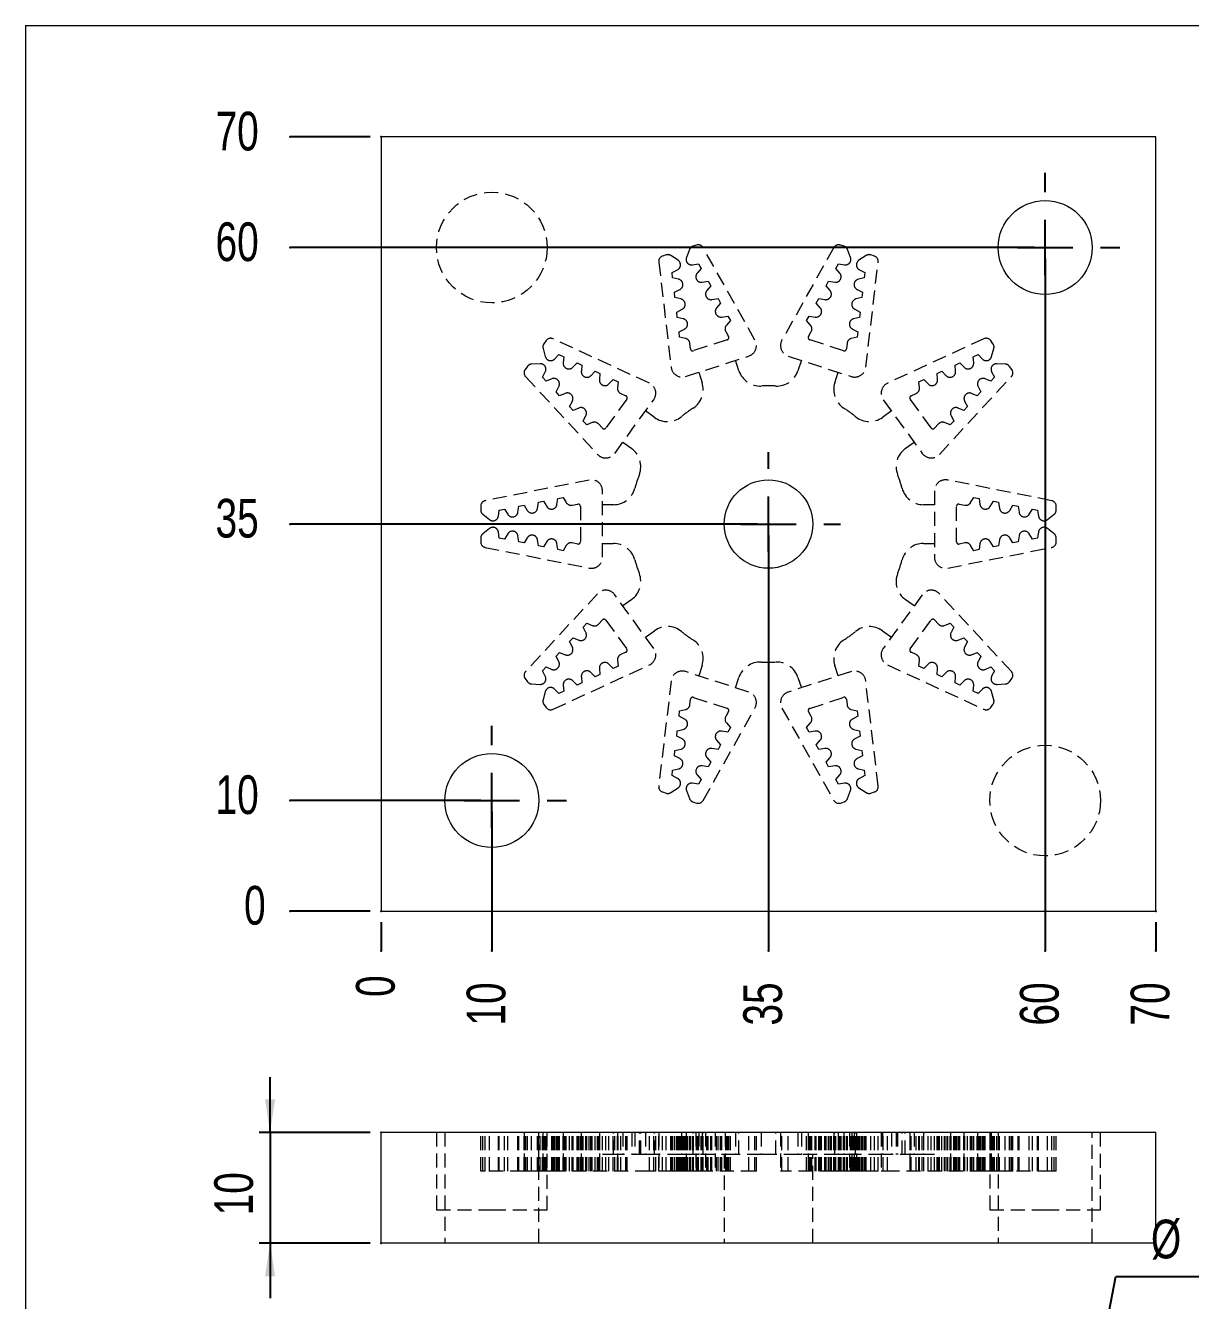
# Model space of a CAD drawing. Extents: x 12 to 198, y 12 to 285.
# Drawn here: x 12 to 117.3, y 169.7 to 285 of the extents above; entities that cross this region are included whole.
import ezdxf

# ---------------------------------------------------------------- set-up
doc = ezdxf.new("R2010")
doc.units = 0
doc.header["$MEASUREMENT"] = 0
doc.header["$PDSIZE"] = -1
doc.linetypes.add('HIDDEN', pattern=[1.905, 1.27, -0.635])
doc.styles.add('SLDTEXTSTYLE0', font='txt', dxfattribs={"width": 0.75})
doc.dimstyles.new('SLDDIMSTYLE0', dxfattribs={"dimtxt": 3.5, "dimasz": 3, "dimexe": 1, "dimexo": 0.0625, "dimgap": 0.875, "dimtad": 0, "dimtih": 1, "dimtoh": 1, "dimdec": 0, "dimdsep": 46, "dimtxsty": 'Standard', "dimblk1": 'NONE', "dimblk2": 'NONE', "dimsah": 1, "dimcen": 0.09, "dimclrd": 255, "dimclre": 255, "dimclrt": 255, "dimadec": 0, "dimazin": 0, "dimtfac": 1, "dimtdec": 4, "dimtofl": 0, "dimtmove": 0, "dimatfit": 3, "dimfxl": 1, "dimtolj": 1, "dimtzin": 12, "dimarcsym": 0})
doc.dimstyles.new('SLDDIMSTYLE1', dxfattribs={"dimtxt": 3.5, "dimasz": 3, "dimexe": 1, "dimexo": 0.0625, "dimgap": 0.875, "dimtad": 0, "dimtih": 1, "dimtoh": 1, "dimzin": 12, "dimdsep": 46, "dimtxsty": 'Standard', "dimblk1": 'NONE', "dimblk2": 'NONE', "dimsah": 1, "dimcen": 0.09, "dimclrd": 255, "dimclre": 255, "dimclrt": 255, "dimadec": 0, "dimazin": 0, "dimtfac": 1, "dimtdec": 4, "dimtofl": 0, "dimtmove": 0, "dimatfit": 3, "dimfxl": 1, "dimtolj": 1, "dimtzin": 12, "dimarcsym": 0})
doc.dimstyles.new('SLDDIMSTYLE2', dxfattribs={"dimtxt": 3.5, "dimasz": 3, "dimexe": 1, "dimexo": 0.0625, "dimgap": 0.875, "dimtad": 0, "dimtih": 1, "dimtoh": 1, "dimzin": 12, "dimdsep": 46, "dimtxsty": 'Standard', "dimsah": 1, "dimcen": 0.09, "dimclrd": 255, "dimclre": 255, "dimclrt": 255, "dimadec": 0, "dimazin": 0, "dimtfac": 1, "dimtdec": 4, "dimtofl": 0, "dimtmove": 0, "dimatfit": 3, "dimfxl": 1, "dimtolj": 1, "dimtzin": 12, "dimarcsym": 0})
doc.dimstyles.new('SLDDIMSTYLE5', dxfattribs={"dimtxt": 3.5, "dimasz": 3, "dimexe": 1, "dimexo": 0.0625, "dimgap": 0.875, "dimtad": 0, "dimtih": 1, "dimtoh": 1, "dimzin": 12, "dimdsep": 46, "dimtxsty": 'Standard', "dimsah": 1, "dimcen": 0.09, "dimclrd": 255, "dimclre": 255, "dimclrt": 255, "dimadec": 0, "dimazin": 0, "dimtfac": 1, "dimtdec": 4, "dimtmove": 0, "dimatfit": 3, "dimfxl": 1, "dimtolj": 1, "dimtzin": 12, "dimarcsym": 0})

# ---------------------------------------------------------------- blocks, each defined once
blk = doc.blocks.new('*D0')
blk.add_line((44.14, 203.92), (44.14, 201.33))
at = {"color": 7}
for p in [(44.14, 204.92), (44.14, 201.33)]:
    blk.add_point(p, dxfattribs=at)
at = {"color": 7, "insert": (45.41, 197.16), "char_height": 3.5, "attachment_point": 7, "rotation": 90, "style": 'SLDTEXTSTYLE0'}
blk.add_mtext('0', dxfattribs=at)
blk = doc.blocks.new('_NONE')
blk = doc.blocks.new('*D2')
blk.add_line((54.14, 213.92), (54.14, 201.33))
at = {"color": 7}
for p in [(54.14, 214.92), (54.14, 201.33)]:
    blk.add_point(p, dxfattribs=at)
at = {"color": 7, "insert": (55.41, 194.57), "char_height": 3.5, "attachment_point": 7, "rotation": 90, "style": 'SLDTEXTSTYLE0'}
blk.add_mtext('10', dxfattribs=at)
blk = doc.blocks.new('*D3')
blk.add_line((79.14, 238.92), (79.14, 201.33))
at = {"color": 7}
for p in [(79.14, 239.92), (79.14, 201.33)]:
    blk.add_point(p, dxfattribs=at)
at = {"color": 7, "insert": (80.41, 194.57), "char_height": 3.5, "attachment_point": 7, "rotation": 90, "style": 'SLDTEXTSTYLE0'}
blk.add_mtext('35', dxfattribs=at)
blk = doc.blocks.new('*D4')
blk.add_line((104.14, 263.92), (104.14, 201.33))
at = {"color": 7}
for p in [(104.14, 264.92), (104.14, 201.33)]:
    blk.add_point(p, dxfattribs=at)
at = {"color": 7, "insert": (105.41, 194.57), "char_height": 3.5, "attachment_point": 7, "rotation": 90, "style": 'SLDTEXTSTYLE0'}
blk.add_mtext('60', dxfattribs=at)
blk = doc.blocks.new('*D5')
blk.add_line((114.14, 203.92), (114.14, 201.33))
at = {"color": 7}
for p in [(114.14, 204.92), (114.14, 201.33)]:
    blk.add_point(p, dxfattribs=at)
at = {"color": 7, "insert": (115.41, 194.57), "char_height": 3.5, "attachment_point": 7, "rotation": 90, "style": 'SLDTEXTSTYLE0'}
blk.add_mtext('70', dxfattribs=at)
blk = doc.blocks.new('*D6')
blk.add_line((43.14, 204.92), (35.92, 204.92))
at = {"color": 7}
for p in [(35.92, 204.92), (44.14, 204.92)]:
    blk.add_point(p, dxfattribs=at)
at = {"color": 7, "insert": (31.75, 203.65), "char_height": 3.5, "attachment_point": 7, "style": 'SLDTEXTSTYLE0'}
blk.add_mtext('0', dxfattribs=at)
blk = doc.blocks.new('*D7')
blk.add_line((53.14, 214.92), (35.92, 214.92))
at = {"color": 7}
for p in [(35.92, 214.92), (54.14, 214.92)]:
    blk.add_point(p, dxfattribs=at)
at = {"color": 7, "insert": (29.17, 213.65), "char_height": 3.5, "attachment_point": 7, "style": 'SLDTEXTSTYLE0'}
blk.add_mtext('10', dxfattribs=at)
blk = doc.blocks.new('*D8')
blk.add_line((78.14, 239.92), (35.92, 239.92))
at = {"color": 7}
for p in [(35.92, 239.92), (79.14, 239.92)]:
    blk.add_point(p, dxfattribs=at)
at = {"color": 7, "insert": (29.17, 238.65), "char_height": 3.5, "attachment_point": 7, "style": 'SLDTEXTSTYLE0'}
blk.add_mtext('35', dxfattribs=at)
blk = doc.blocks.new('*D9')
blk.add_line((103.14, 264.92), (35.92, 264.92))
at = {"color": 7}
for p in [(35.92, 264.92), (104.14, 264.92)]:
    blk.add_point(p, dxfattribs=at)
at = {"color": 7, "insert": (29.17, 263.65), "char_height": 3.5, "attachment_point": 7, "style": 'SLDTEXTSTYLE0'}
blk.add_mtext('60', dxfattribs=at)
blk = doc.blocks.new('*D10')
blk.add_line((43.14, 274.92), (35.92, 274.92))
at = {"color": 7}
for p in [(35.92, 274.92), (44.14, 274.92)]:
    blk.add_point(p, dxfattribs=at)
at = {"color": 7, "insert": (29.17, 273.65), "char_height": 3.5, "attachment_point": 7, "style": 'SLDTEXTSTYLE0'}
blk.add_mtext('70', dxfattribs=at)
blk = doc.blocks.new('*D11')
for p, q in [((34.1, 184.91), (34.1, 189.91)), ((43.14, 184.91), (33.1, 184.91)), ((34.1, 184.91), (34.1, 174.91)), ((43.14, 174.91), (33.1, 174.91)), ((34.1, 174.91), (34.1, 169.91))]:
    blk.add_line(p, q)
at = {"color": 7}
for p in [(44.14, 184.91), (44.14, 174.91)]:
    blk.add_point(p, dxfattribs=at)
at = {"color": 255}
for points in [[(34.1, 184.91), (34.55, 187.91), (33.65, 187.91)], [(34.1, 174.91), (33.65, 171.91), (34.55, 171.91)]]:
    blk.add_solid(points, dxfattribs=at)
at = {"color": 7, "insert": (32.6, 177.41), "char_height": 3.5, "attachment_point": 7, "rotation": 90, "style": 'SLDTEXTSTYLE0'}
blk.add_mtext('10', dxfattribs=at)
blk = doc.blocks.new('*D22')
for p, q in [((105.09, 143.98), (110.53, 171.89)), ((110.53, 171.89), (167.06, 171.89)), ((103.18, 134.17), (105.09, 143.98))]:
    blk.add_line(p, q)
at = {"color": 7}
for p in [(105.09, 143.98), (103.18, 134.17)]:
    blk.add_point(p, dxfattribs=at)
at = {"color": 255}
blk.add_solid([(105.09, 143.98), (106.11, 146.84), (105.22, 147.01)], dxfattribs=at)
at = {"color": 7, "char_height": 3.5, "attachment_point": 7, "style": 'SLDTEXTSTYLE0'}
for s, insert in [('%%c', (113.7, 173.39)), ('10', (118.69, 173.39)), (' non débouchant', (123.85, 173.39))]:
    blk.add_mtext(s, dxfattribs=dict(at, insert=insert))

msp = doc.modelspace()

# ---------------------------------------------------------------- linework, layer by layer
at = {"color": 7, "linetype": 'Continuous', "lineweight": 0}
for q in [(198, 285), (12, 12)]:
    msp.add_line((12, 285), q, dxfattribs=at)
at = {"color": 7, "linetype": 'Continuous', "lineweight": 15}
for p, q in [((44.136, 274.92), (44.136, 204.92)), ((114.136, 274.92), (44.136, 274.92)), ((114.136, 204.92), (114.136, 274.92)), ((44.136, 204.92), (114.136, 204.92)), ((44.136, 174.908), (44.136, 184.908)), ((114.136, 184.908), (44.136, 184.908)), ((114.136, 174.908), (114.136, 184.908)), ((114.136, 174.908), (44.136, 174.908))]:
    msp.add_line(p, q, dxfattribs=at)
at = {"color": 7, "linetype": 'Continuous'}
for p, q in [((104.136, 269.92), (104.136, 271.67)), ((104.136, 262.42), (104.136, 267.42)), ((99.136, 264.92), (97.386, 264.92)), ((101.636, 264.92), (106.636, 264.92)), ((109.136, 264.92), (110.886, 264.92)), ((104.136, 259.92), (104.136, 258.17)), ((79.136, 244.92), (79.136, 246.42)), ((79.136, 237.42), (79.136, 242.42)), ((74.136, 239.92), (72.636, 239.92)), ((76.636, 239.92), (81.636, 239.92)), ((84.136, 239.92), (85.636, 239.92)), ((79.136, 234.92), (79.136, 233.42)), ((54.136, 219.92), (54.136, 221.67)), ((54.136, 212.42), (54.136, 217.42)), ((49.136, 214.92), (47.386, 214.92)), ((51.636, 214.92), (56.636, 214.92)), ((59.136, 214.92), (60.886, 214.92)), ((54.136, 209.92), (54.136, 208.17))]:
    msp.add_line(p, q, dxfattribs=at)
at = {"color": 9, "linetype": 'HIDDEN', "lineweight": 0}
for p, q in [((69.894, 264.255), (69.561, 264.147)), ((70.963, 263.777), (70.322, 264.197)), ((71.997, 264.742), (71.725, 264.025)), ((72.643, 265.148), (72.31, 265.04)), ((77.918, 256.552), (73.233, 264.917)), ((85.039, 264.917), (80.355, 256.552)), ((85.962, 265.04), (85.63, 265.148)), ((86.547, 264.025), (86.276, 264.742)), ((87.95, 264.197), (87.309, 263.777)), ((88.711, 264.147), (88.379, 264.255)), ((69.219, 263.612), (70.346, 254.092)), ((70.419, 262.663), (70.914, 262.912)), ((72.273, 263.354), (72.82, 263.443)), ((73.055, 263.023), (72.693, 262.603)), ((72.82, 263.443), (73.055, 263.023)), ((85.217, 263.023), (85.452, 263.443)), ((85.579, 262.603), (85.217, 263.023)), ((85.452, 263.443), (85.999, 263.354)), ((87.358, 262.912), (87.853, 262.663)), ((87.927, 254.092), (89.053, 263.612)), ((70.476, 262.185), (70.419, 262.663)), ((71.015, 262.058), (70.476, 262.185)), ((73.153, 261.783), (73.7, 261.873)), ((73.7, 261.873), (73.935, 261.453)), ((84.337, 261.453), (84.572, 261.873)), ((84.572, 261.873), (85.12, 261.783)), ((87.797, 262.185), (87.257, 262.058)), ((87.853, 262.663), (87.797, 262.185)), ((70.631, 260.875), (71.126, 261.125)), ((70.687, 260.398), (70.631, 260.875)), ((73.935, 261.453), (73.573, 261.033)), ((84.699, 261.033), (84.337, 261.453)), ((87.146, 261.125), (87.642, 260.875)), ((87.642, 260.875), (87.585, 260.398)), ((71.227, 260.271), (70.687, 260.398)), ((74.032, 260.213), (74.579, 260.302)), ((74.814, 259.882), (74.452, 259.462)), ((74.579, 260.302), (74.814, 259.882)), ((83.458, 259.882), (83.693, 260.302)), ((83.82, 259.462), (83.458, 259.882)), ((83.693, 260.302), (84.24, 260.213)), ((87.585, 260.398), (87.045, 260.271)), ((70.842, 259.088), (71.337, 259.337)), ((70.899, 258.61), (70.842, 259.088)), ((71.439, 258.483), (70.899, 258.61)), ((74.912, 258.642), (75.459, 258.732)), ((75.694, 258.312), (75.332, 257.892)), ((75.459, 258.732), (75.694, 258.312)), ((82.578, 258.312), (82.813, 258.732)), ((82.94, 257.892), (82.578, 258.312)), ((82.813, 258.732), (83.361, 258.642)), ((87.373, 258.61), (86.834, 258.483)), ((86.935, 259.337), (87.43, 259.088)), ((87.43, 259.088), (87.373, 258.61)), ((71.054, 257.3), (71.549, 257.55)), ((71.11, 256.823), (71.054, 257.3)), ((75.275, 257.321), (75.526, 256.873)), ((82.747, 256.873), (82.998, 257.321)), ((86.723, 257.55), (87.218, 257.3)), ((87.218, 257.3), (87.162, 256.823)), ((59.054, 256.513), (58.848, 256.23)), ((68.374, 252.66), (59.668, 256.673)), ((71.65, 256.696), (71.11, 256.823)), ((72.092, 255.757), (72.032, 256.268)), ((75.413, 256.585), (72.353, 255.591)), ((85.919, 255.591), (82.859, 256.585)), ((86.24, 256.268), (86.18, 255.757)), ((87.162, 256.823), (86.622, 256.696)), ((98.604, 256.673), (89.898, 252.66)), ((99.424, 256.23), (99.218, 256.513)), ((58.77, 255.805), (58.972, 255.065)), ((59.81, 254.844), (60.2, 255.238)), ((60.2, 255.238), (60.637, 255.037)), ((60.637, 255.037), (60.591, 254.484)), ((71.648, 253.259), (77.354, 255.113)), ((80.918, 255.113), (86.625, 253.259)), ((97.635, 255.037), (98.072, 255.238)), ((97.681, 254.484), (97.635, 255.037)), ((98.072, 255.238), (98.463, 254.844)), ((99.3, 255.065), (99.502, 255.805)), ((57.355, 254.175), (57.149, 253.892)), ((58.501, 254.417), (57.736, 254.38)), ((58.716, 253.196), (58.97, 253.689)), ((61.444, 254.091), (61.835, 254.485)), ((61.835, 254.485), (62.271, 254.283)), ((62.271, 254.283), (62.226, 253.731)), ((63.079, 253.337), (63.469, 253.731)), ((63.469, 253.731), (63.906, 253.53)), ((72.837, 253.645), (73.143, 252.7)), ((76.472, 253.782), (76.165, 254.727)), ((82.107, 254.727), (81.8, 253.782)), ((85.129, 252.7), (85.436, 253.645)), ((94.366, 253.53), (94.803, 253.731)), ((94.803, 253.731), (95.193, 253.337)), ((96.001, 254.283), (96.438, 254.485)), ((96.047, 253.731), (96.001, 254.283)), ((96.438, 254.485), (96.828, 254.091)), ((99.302, 253.689), (99.556, 253.196)), ((100.537, 254.38), (99.771, 254.417)), ((101.123, 253.892), (100.917, 254.175)), ((57.187, 253.258), (63.694, 246.219)), ((59.043, 252.842), (58.716, 253.196)), ((59.554, 253.057), (59.043, 252.842)), ((63.906, 253.53), (63.86, 252.977)), ((64.714, 252.584), (65.104, 252.977)), ((65.104, 252.977), (65.541, 252.776)), ((65.541, 252.776), (65.495, 252.223)), ((92.731, 252.776), (93.168, 252.977)), ((92.777, 252.223), (92.731, 252.776)), ((93.168, 252.977), (93.559, 252.584)), ((94.412, 252.977), (94.366, 253.53)), ((94.578, 246.219), (101.086, 253.258)), ((99.23, 252.842), (98.718, 253.057)), ((99.556, 253.196), (99.23, 252.842)), ((59.938, 251.874), (60.192, 252.367)), ((60.264, 251.521), (59.938, 251.874)), ((60.776, 251.735), (60.264, 251.521)), ((65.784, 251.728), (66.25, 251.513)), ((92.022, 251.513), (92.488, 251.728)), ((98.008, 251.521), (97.497, 251.735)), ((98.334, 251.874), (98.008, 251.521)), ((98.081, 252.367), (98.334, 251.874)), ((61.16, 250.552), (61.414, 251.045)), ((61.486, 250.199), (61.16, 250.552)), ((61.998, 250.413), (61.486, 250.199)), ((66.328, 251.214), (64.437, 248.611)), ((65.238, 246.31), (68.764, 251.164)), ((89.508, 251.164), (93.035, 246.31)), ((93.835, 248.611), (91.944, 251.214)), ((96.786, 250.199), (96.275, 250.413)), ((97.113, 250.552), (96.786, 250.199)), ((96.859, 251.045), (97.113, 250.552)), ((62.382, 249.23), (62.635, 249.723)), ((62.708, 248.877), (62.382, 249.23)), ((63.219, 249.091), (62.708, 248.877)), ((68.833, 249.569), (68.03, 250.152)), ((90.243, 250.152), (89.439, 249.569)), ((95.564, 248.877), (95.053, 249.091)), ((95.891, 249.23), (95.564, 248.877)), ((95.637, 249.723), (95.891, 249.23)), ((64.129, 248.593), (63.78, 248.97)), ((94.492, 248.97), (94.144, 248.593)), ((65.972, 247.321), (66.776, 246.737)), ((91.496, 246.737), (92.3, 247.321)), ((62.941, 243.901), (53.539, 242.03)), ((104.734, 242.03), (95.331, 243.901)), ((60.025, 241.688), (60.109, 242.236)), ((60.109, 242.236), (60.581, 242.33)), ((60.581, 242.33), (60.868, 241.856)), ((64.136, 236.92), (64.136, 242.92)), ((94.136, 242.92), (94.136, 236.92)), ((97.404, 241.856), (97.692, 242.33)), ((97.692, 242.33), (98.163, 242.236)), ((98.163, 242.236), (98.248, 241.688)), ((53.136, 241.54), (53.136, 241.19)), ((54.728, 240.634), (54.813, 241.182)), ((54.813, 241.182), (55.284, 241.276)), ((55.284, 241.276), (55.572, 240.802)), ((56.494, 240.985), (56.578, 241.533)), ((56.578, 241.533), (57.05, 241.627)), ((57.05, 241.627), (57.337, 241.153)), ((58.259, 241.337), (58.343, 241.885)), ((58.343, 241.885), (58.815, 241.978)), ((58.815, 241.978), (59.103, 241.504)), ((61.393, 241.625), (61.897, 241.725)), ((62.136, 241.529), (62.136, 238.311)), ((65.129, 241.67), (64.136, 241.67)), ((94.136, 241.67), (93.143, 241.67)), ((96.136, 238.311), (96.136, 241.529)), ((96.375, 241.725), (96.879, 241.625)), ((99.169, 241.504), (99.457, 241.978)), ((99.457, 241.978), (99.929, 241.885)), ((99.929, 241.885), (100.013, 241.337)), ((100.935, 241.153), (101.222, 241.627)), ((101.222, 241.627), (101.694, 241.533)), ((101.694, 241.533), (101.779, 240.985)), ((102.7, 240.802), (102.988, 241.276)), ((102.988, 241.276), (103.46, 241.182)), ((103.46, 241.182), (103.544, 240.634)), ((105.136, 241.19), (105.136, 241.54)), ((53.323, 240.8), (53.921, 240.32)), ((104.351, 240.32), (104.949, 240.8)), ((53.136, 238.65), (53.136, 238.3)), ((53.921, 239.519), (53.323, 239.04)), ((54.813, 238.658), (54.728, 239.206)), ((55.284, 238.564), (54.813, 238.658)), ((55.572, 239.038), (55.284, 238.564)), ((56.578, 238.306), (56.494, 238.854)), ((57.337, 238.687), (57.05, 238.213)), ((101.222, 238.213), (100.935, 238.687)), ((101.779, 238.854), (101.694, 238.306)), ((102.988, 238.564), (102.7, 239.038)), ((103.46, 238.658), (102.988, 238.564)), ((103.544, 239.206), (103.46, 238.658)), ((104.949, 239.04), (104.351, 239.519)), ((105.136, 238.3), (105.136, 238.65)), ((53.539, 237.809), (62.941, 235.939)), ((57.05, 238.213), (56.578, 238.306)), ((58.343, 237.955), (58.259, 238.503)), ((58.815, 237.861), (58.343, 237.955)), ((59.103, 238.335), (58.815, 237.861)), ((60.109, 237.604), (60.025, 238.152)), ((60.581, 237.51), (60.109, 237.604)), ((60.868, 237.984), (60.581, 237.51)), ((61.897, 238.115), (61.393, 238.215)), ((64.136, 238.17), (65.129, 238.17)), ((93.143, 238.17), (94.136, 238.17)), ((95.331, 235.939), (104.734, 237.809)), ((96.879, 238.215), (96.375, 238.115)), ((97.692, 237.51), (97.404, 237.984)), ((98.163, 237.604), (97.692, 237.51)), ((98.248, 238.152), (98.163, 237.604)), ((99.457, 237.861), (99.169, 238.335)), ((99.929, 237.955), (99.457, 237.861)), ((100.013, 238.503), (99.929, 237.955)), ((101.694, 238.306), (101.222, 238.213)), ((63.694, 233.621), (57.187, 226.581)), ((68.764, 228.676), (65.238, 233.53)), ((66.776, 233.103), (65.972, 232.519)), ((93.035, 233.53), (89.508, 228.676)), ((92.3, 232.519), (91.496, 233.103)), ((101.086, 226.581), (94.578, 233.621)), ((62.382, 230.609), (62.708, 230.963)), ((62.635, 230.117), (62.382, 230.609)), ((62.708, 230.963), (63.219, 230.748)), ((63.78, 230.87), (64.129, 231.247)), ((64.437, 231.229), (66.328, 228.626)), ((91.944, 228.626), (93.835, 231.229)), ((94.144, 231.247), (94.492, 230.87)), ((95.053, 230.748), (95.564, 230.963)), ((95.564, 230.963), (95.891, 230.609)), ((95.891, 230.609), (95.637, 230.117)), ((61.16, 229.288), (61.486, 229.641)), ((61.486, 229.641), (61.998, 229.427)), ((68.03, 229.687), (68.833, 230.271)), ((89.439, 230.271), (90.243, 229.687)), ((96.275, 229.427), (96.786, 229.641)), ((96.786, 229.641), (97.113, 229.288)), ((59.938, 227.966), (60.264, 228.319)), ((60.264, 228.319), (60.776, 228.105)), ((61.414, 228.795), (61.16, 229.288)), ((66.25, 228.327), (65.784, 228.112)), ((92.488, 228.112), (92.022, 228.327)), ((97.113, 229.288), (96.859, 228.795)), ((97.497, 228.105), (98.008, 228.319)), ((98.008, 228.319), (98.334, 227.966)), ((59.668, 223.167), (68.374, 227.18)), ((60.192, 227.473), (59.938, 227.966)), ((65.104, 226.862), (64.714, 227.256)), ((65.495, 227.616), (65.541, 227.064)), ((73.143, 227.14), (72.837, 226.195)), ((85.436, 226.195), (85.129, 227.14)), ((89.898, 227.18), (98.604, 223.167)), ((92.731, 227.064), (92.777, 227.616)), ((93.559, 227.256), (93.168, 226.862)), ((98.334, 227.966), (98.081, 227.473)), ((58.716, 226.644), (59.043, 226.997)), ((58.97, 226.151), (58.716, 226.644)), ((59.043, 226.997), (59.554, 226.783)), ((62.226, 226.109), (62.271, 225.557)), ((63.469, 226.109), (63.079, 226.503)), ((63.906, 226.31), (63.469, 226.109)), ((63.86, 226.863), (63.906, 226.31)), ((65.541, 227.064), (65.104, 226.862)), ((77.354, 224.727), (71.648, 226.581)), ((76.165, 225.113), (76.472, 226.058)), ((86.625, 226.581), (80.918, 224.727)), ((81.8, 226.058), (82.107, 225.113)), ((93.168, 226.862), (92.731, 227.064)), ((94.366, 226.31), (94.412, 226.863)), ((94.803, 226.109), (94.366, 226.31)), ((95.193, 226.503), (94.803, 226.109)), ((96.001, 225.557), (96.047, 226.109)), ((98.718, 226.783), (99.23, 226.997)), ((99.23, 226.997), (99.556, 226.644)), ((99.556, 226.644), (99.302, 226.151)), ((57.149, 225.948), (57.355, 225.665)), ((57.736, 225.46), (58.501, 225.423)), ((60.2, 224.602), (59.81, 224.995)), ((60.591, 225.356), (60.637, 224.803)), ((61.835, 225.355), (61.444, 225.749)), ((62.271, 225.557), (61.835, 225.355)), ((70.346, 225.748), (69.219, 216.227)), ((89.053, 216.227), (87.927, 225.748)), ((96.438, 225.355), (96.001, 225.557)), ((96.828, 225.749), (96.438, 225.355)), ((97.635, 224.803), (97.681, 225.356)), ((98.463, 224.995), (98.072, 224.602)), ((99.771, 225.423), (100.537, 225.46)), ((100.917, 225.665), (101.123, 225.948)), ((58.972, 224.775), (58.77, 224.035)), ((60.637, 224.803), (60.2, 224.602)), ((72.032, 223.572), (72.092, 224.082)), ((72.353, 224.249), (75.413, 223.255)), ((82.859, 223.255), (85.919, 224.249)), ((86.18, 224.082), (86.24, 223.572)), ((98.072, 224.602), (97.635, 224.803)), ((99.502, 224.035), (99.3, 224.775)), ((58.848, 223.61), (59.054, 223.327)), ((71.054, 222.539), (71.11, 223.017)), ((71.549, 222.29), (71.054, 222.539)), ((71.11, 223.017), (71.65, 223.144)), ((73.233, 214.923), (77.918, 223.287)), ((75.526, 222.967), (75.275, 222.519)), ((80.355, 223.287), (85.039, 214.923)), ((82.998, 222.519), (82.747, 222.967)), ((86.622, 223.144), (87.162, 223.017)), ((87.218, 222.539), (86.723, 222.29)), ((87.162, 223.017), (87.218, 222.539)), ((99.218, 223.327), (99.424, 223.61)), ((70.899, 221.23), (71.439, 221.357)), ((75.332, 221.948), (75.694, 221.528)), ((75.694, 221.528), (75.459, 221.108)), ((82.578, 221.528), (82.94, 221.948)), ((82.813, 221.108), (82.578, 221.528)), ((86.834, 221.357), (87.373, 221.23)), ((70.842, 220.752), (70.899, 221.23)), ((71.337, 220.502), (70.842, 220.752)), ((74.452, 220.377), (74.814, 219.957)), ((75.459, 221.108), (74.912, 221.197)), ((83.361, 221.197), (82.813, 221.108)), ((83.458, 219.957), (83.82, 220.377)), ((87.43, 220.752), (86.935, 220.502)), ((87.373, 221.23), (87.43, 220.752)), ((70.631, 218.964), (70.687, 219.442)), ((70.687, 219.442), (71.227, 219.569)), ((74.579, 219.538), (74.032, 219.627)), ((74.814, 219.957), (74.579, 219.538)), ((83.693, 219.538), (83.458, 219.957)), ((84.24, 219.627), (83.693, 219.538)), ((87.045, 219.569), (87.585, 219.442)), ((87.585, 219.442), (87.642, 218.964)), ((71.126, 218.715), (70.631, 218.964)), ((73.7, 217.967), (73.153, 218.056)), ((73.573, 218.807), (73.935, 218.387)), ((73.935, 218.387), (73.7, 217.967)), ((84.337, 218.387), (84.699, 218.807)), ((84.572, 217.967), (84.337, 218.387)), ((85.12, 218.056), (84.572, 217.967)), ((87.642, 218.964), (87.146, 218.715)), ((70.419, 217.177), (70.476, 217.655)), ((70.914, 216.927), (70.419, 217.177)), ((70.476, 217.655), (71.015, 217.782)), ((72.693, 217.236), (73.055, 216.816)), ((73.055, 216.816), (72.82, 216.397)), ((85.217, 216.816), (85.579, 217.236)), ((85.452, 216.397), (85.217, 216.816)), ((87.257, 217.782), (87.797, 217.655)), ((87.853, 217.177), (87.358, 216.927)), ((87.797, 217.655), (87.853, 217.177)), ((69.561, 215.693), (69.894, 215.585)), ((70.322, 215.642), (70.963, 216.063)), ((71.725, 215.815), (71.997, 215.098)), ((72.82, 216.397), (72.273, 216.486)), ((85.999, 216.486), (85.452, 216.397)), ((86.276, 215.098), (86.547, 215.815)), ((87.309, 216.063), (87.95, 215.642)), ((88.379, 215.585), (88.711, 215.693)), ((72.31, 214.8), (72.643, 214.692)), ((85.63, 214.692), (85.962, 214.8)), ((49.136, 184.908), (49.136, 177.908)), ((49.886, 184.908), (49.886, 174.908)), ((53.136, 181.408), (53.136, 184.908)), ((53.323, 181.408), (53.323, 184.908)), ((53.539, 181.408), (53.539, 184.908)), ((53.921, 181.408), (53.921, 184.908)), ((54.728, 181.408), (54.728, 184.908)), ((54.813, 181.408), (54.813, 184.908)), ((55.284, 181.408), (55.284, 184.908)), ((55.572, 181.408), (55.572, 184.908)), ((56.494, 181.408), (56.494, 184.908)), ((56.578, 181.408), (56.578, 184.908)), ((57.05, 181.408), (57.05, 184.908)), ((57.054, 184.908), (57.054, 181.408)), ((57.149, 181.408), (57.149, 184.908)), ((57.187, 181.408), (57.187, 184.908)), ((57.337, 181.408), (57.337, 184.908)), ((57.355, 181.408), (57.355, 184.908)), ((57.736, 181.408), (57.736, 184.908)), ((58.259, 181.408), (58.259, 184.908)), ((58.343, 181.408), (58.343, 184.908)), ((58.386, 174.908), (58.386, 184.908)), ((58.501, 181.408), (58.501, 184.908)), ((58.716, 181.408), (58.716, 184.908)), ((58.753, 184.908), (58.753, 181.408)), ((58.77, 181.408), (58.77, 184.908)), ((58.815, 181.408), (58.815, 184.908)), ((58.848, 181.408), (58.848, 184.908)), ((58.97, 181.408), (58.97, 184.908)), ((58.972, 181.408), (58.972, 184.908)), ((59.025, 181.408), (59.025, 184.908)), ((59.043, 181.408), (59.043, 184.908)), ((59.054, 181.408), (59.054, 184.908)), ((59.103, 181.408), (59.103, 184.908)), ((59.136, 177.908), (59.136, 184.908)), ((59.554, 181.408), (59.554, 184.908)), ((59.668, 181.408), (59.668, 184.908)), ((59.81, 181.408), (59.81, 184.908)), ((59.938, 181.408), (59.938, 184.908)), ((60.025, 181.408), (60.025, 184.908)), ((60.109, 181.408), (60.109, 184.908)), ((60.192, 181.408), (60.192, 184.908)), ((60.2, 181.408), (60.2, 184.908)), ((60.247, 181.408), (60.247, 184.908)), ((60.264, 181.408), (60.264, 184.908)), ((60.581, 181.408), (60.581, 184.908)), ((60.589, 184.908), (60.589, 181.408)), ((60.591, 181.408), (60.591, 184.908)), ((60.637, 181.408), (60.637, 184.908)), ((60.776, 181.408), (60.776, 184.908)), ((60.868, 181.408), (60.868, 184.908)), ((61.16, 181.408), (61.16, 184.908)), ((61.393, 181.408), (61.393, 184.908)), ((61.414, 181.408), (61.414, 184.908)), ((61.444, 181.408), (61.444, 184.908)), ((61.469, 181.408), (61.469, 184.908)), ((61.486, 181.408), (61.486, 184.908)), ((61.835, 181.408), (61.835, 184.908)), ((61.897, 181.408), (61.897, 184.908)), ((61.998, 181.408), (61.998, 184.908)), ((62.136, 181.408), (62.136, 184.908)), ((62.224, 184.908), (62.224, 181.408)), ((62.226, 181.408), (62.226, 184.908)), ((62.271, 181.408), (62.271, 184.908)), ((62.382, 181.408), (62.382, 184.908)), ((62.635, 181.408), (62.635, 184.908)), ((62.691, 181.408), (62.691, 184.908)), ((62.708, 181.408), (62.708, 184.908)), ((62.941, 181.408), (62.941, 184.908)), ((63.079, 181.408), (63.079, 184.908)), ((63.219, 181.408), (63.219, 184.908)), ((63.469, 181.408), (63.469, 184.908)), ((63.694, 181.408), (63.694, 184.908)), ((63.78, 181.408), (63.78, 184.908)), ((63.859, 184.908), (63.859, 181.408)), ((63.86, 181.408), (63.86, 184.908)), ((63.906, 181.408), (63.906, 184.908)), ((64.129, 181.408), (64.129, 184.908)), ((64.136, 181.408), (64.136, 184.908)), ((64.437, 181.408), (64.437, 184.908)), ((64.714, 181.408), (64.714, 184.908)), ((65.104, 181.408), (65.104, 184.908)), ((65.129, 182.908), (65.129, 184.908)), ((65.238, 181.408), (65.238, 184.908)), ((65.493, 184.908), (65.493, 181.408)), ((65.495, 181.408), (65.495, 184.908)), ((65.541, 181.408), (65.541, 184.908)), ((65.784, 181.408), (65.784, 184.908)), ((65.972, 184.908), (65.972, 182.908)), ((66.25, 181.408), (66.25, 184.908)), ((66.328, 181.408), (66.328, 184.908)), ((66.367, 181.408), (66.367, 184.908)), ((66.776, 184.908), (66.776, 182.908)), ((67.061, 184.908), (67.061, 182.908)), ((67.467, 182.908), (67.467, 184.908)), ((67.6, 182.908), (67.6, 184.908)), ((68.03, 184.908), (68.03, 182.908)), ((68.374, 181.408), (68.374, 184.908)), ((68.764, 181.408), (68.764, 184.908)), ((68.833, 182.908), (68.833, 184.908)), ((68.955, 181.408), (68.955, 184.908)), ((69.215, 184.908), (69.215, 181.408)), ((69.219, 181.408), (69.219, 184.908)), ((69.561, 181.408), (69.561, 184.908)), ((69.894, 181.408), (69.894, 184.908)), ((70.322, 181.408), (70.322, 184.908)), ((70.346, 181.408), (70.346, 184.908)), ((70.419, 181.408), (70.419, 184.908)), ((70.476, 181.408), (70.476, 184.908)), ((70.631, 181.408), (70.631, 184.908)), ((70.687, 181.408), (70.687, 184.908)), ((70.842, 181.408), (70.842, 184.908)), ((70.899, 181.408), (70.899, 184.908)), ((70.914, 181.408), (70.914, 184.908)), ((70.963, 181.408), (70.963, 184.908)), ((71.015, 181.408), (71.015, 184.908)), ((71.054, 181.408), (71.054, 184.908)), ((71.11, 181.408), (71.11, 184.908)), ((71.126, 181.408), (71.126, 184.908)), ((71.189, 181.408), (71.189, 184.908)), ((71.227, 181.408), (71.227, 184.908)), ((71.268, 184.908), (71.268, 182.908)), ((71.337, 181.408), (71.337, 184.908)), ((71.401, 181.408), (71.401, 184.908)), ((71.439, 181.408), (71.439, 184.908)), ((71.549, 181.408), (71.549, 184.908)), ((71.612, 181.408), (71.612, 184.908)), ((71.648, 181.408), (71.648, 184.908)), ((71.65, 181.408), (71.65, 184.908)), ((71.693, 184.908), (71.693, 181.408)), ((71.725, 181.408), (71.725, 184.908)), ((71.824, 181.408), (71.824, 184.908)), ((71.997, 181.408), (71.997, 184.908)), ((72.032, 181.408), (72.032, 184.908)), ((72.092, 181.408), (72.092, 184.908)), ((72.273, 181.408), (72.273, 184.908)), ((72.31, 181.408), (72.31, 184.908)), ((72.33, 182.908), (72.33, 184.908)), ((72.353, 181.408), (72.353, 184.908)), ((72.572, 184.908), (72.572, 181.408)), ((72.643, 181.408), (72.643, 184.908)), ((72.693, 181.408), (72.693, 184.908)), ((72.82, 181.408), (72.82, 184.908)), ((72.837, 184.908), (72.837, 182.908)), ((73.055, 181.408), (73.055, 184.908)), ((73.143, 184.908), (73.143, 182.908)), ((73.153, 181.408), (73.153, 184.908)), ((73.233, 181.408), (73.233, 184.908)), ((73.241, 182.908), (73.241, 184.908)), ((73.452, 184.908), (73.452, 181.408)), ((73.573, 181.408), (73.573, 184.908)), ((73.7, 181.408), (73.7, 184.908)), ((73.935, 181.408), (73.935, 184.908)), ((74.032, 181.408), (74.032, 184.908)), ((74.331, 184.908), (74.331, 181.408)), ((74.452, 181.408), (74.452, 184.908)), ((74.579, 181.408), (74.579, 184.908)), ((74.814, 181.408), (74.814, 184.908)), ((74.912, 181.408), (74.912, 184.908)), ((75.211, 184.908), (75.211, 181.408)), ((75.275, 181.408), (75.275, 184.908)), ((75.332, 181.408), (75.332, 184.908)), ((75.413, 181.408), (75.413, 184.908)), ((75.459, 181.408), (75.459, 184.908)), ((75.526, 181.408), (75.526, 184.908)), ((75.551, 181.408), (75.551, 184.908)), ((75.694, 181.408), (75.694, 184.908)), ((76.165, 184.908), (76.165, 182.908)), ((76.472, 182.908), (76.472, 184.908)), ((77.354, 181.408), (77.354, 184.908)), ((77.918, 181.408), (77.918, 184.908)), ((78.045, 181.408), (78.045, 184.908)), ((78.479, 184.908), (78.479, 182.908)), ((79.793, 182.908), (79.793, 184.908)), ((80.227, 184.908), (80.227, 181.408)), ((80.355, 181.408), (80.355, 184.908)), ((80.918, 181.408), (80.918, 184.908)), ((81.8, 184.908), (81.8, 182.908)), ((82.107, 184.908), (82.107, 182.908)), ((82.578, 181.408), (82.578, 184.908)), ((82.721, 184.908), (82.721, 181.408)), ((82.747, 181.408), (82.747, 184.908)), ((82.813, 181.408), (82.813, 184.908)), ((82.859, 181.408), (82.859, 184.908)), ((82.94, 181.408), (82.94, 184.908)), ((82.998, 181.408), (82.998, 184.908)), ((83.062, 181.408), (83.062, 184.908)), ((83.361, 181.408), (83.361, 184.908)), ((83.458, 181.408), (83.458, 184.908)), ((83.693, 181.408), (83.693, 184.908)), ((83.82, 181.408), (83.82, 184.908)), ((83.941, 181.408), (83.941, 184.908)), ((84.24, 181.408), (84.24, 184.908)), ((84.337, 181.408), (84.337, 184.908)), ((84.572, 181.408), (84.572, 184.908)), ((84.699, 181.408), (84.699, 184.908)), ((84.821, 181.408), (84.821, 184.908)), ((85.031, 184.908), (85.031, 182.908)), ((85.039, 181.408), (85.039, 184.908)), ((85.12, 181.408), (85.12, 184.908)), ((85.129, 182.908), (85.129, 184.908)), ((85.217, 181.408), (85.217, 184.908)), ((85.436, 184.908), (85.436, 182.908)), ((85.452, 181.408), (85.452, 184.908)), ((85.579, 181.408), (85.579, 184.908)), ((85.63, 181.408), (85.63, 184.908)), ((85.7, 181.408), (85.7, 184.908)), ((85.919, 181.408), (85.919, 184.908)), ((85.942, 184.908), (85.942, 182.908)), ((85.962, 181.408), (85.962, 184.908)), ((85.999, 181.408), (85.999, 184.908)), ((86.18, 181.408), (86.18, 184.908)), ((86.24, 181.408), (86.24, 184.908)), ((86.276, 181.408), (86.276, 184.908)), ((86.448, 184.908), (86.448, 181.408)), ((86.547, 181.408), (86.547, 184.908)), ((86.58, 181.408), (86.58, 184.908)), ((86.622, 181.408), (86.622, 184.908)), ((86.625, 181.408), (86.625, 184.908)), ((86.66, 184.908), (86.66, 181.408)), ((86.723, 181.408), (86.723, 184.908)), ((86.834, 181.408), (86.834, 184.908)), ((86.871, 184.908), (86.871, 181.408)), ((86.935, 181.408), (86.935, 184.908)), ((87.005, 182.908), (87.005, 184.908)), ((87.045, 181.408), (87.045, 184.908)), ((87.083, 184.908), (87.083, 181.408)), ((87.146, 181.408), (87.146, 184.908)), ((87.162, 181.408), (87.162, 184.908)), ((87.218, 181.408), (87.218, 184.908)), ((87.257, 181.408), (87.257, 184.908)), ((87.309, 181.408), (87.309, 184.908)), ((87.358, 181.408), (87.358, 184.908)), ((87.373, 181.408), (87.373, 184.908)), ((87.43, 181.408), (87.43, 184.908)), ((87.585, 181.408), (87.585, 184.908)), ((87.642, 181.408), (87.642, 184.908)), ((87.797, 181.408), (87.797, 184.908)), ((87.853, 181.408), (87.853, 184.908)), ((87.927, 181.408), (87.927, 184.908)), ((87.95, 181.408), (87.95, 184.908)), ((88.379, 181.408), (88.379, 184.908)), ((88.711, 181.408), (88.711, 184.908)), ((89.053, 181.408), (89.053, 184.908)), ((89.057, 181.408), (89.057, 184.908)), ((89.317, 184.908), (89.317, 181.408)), ((89.439, 184.908), (89.439, 182.908)), ((89.508, 181.408), (89.508, 184.908)), ((89.898, 181.408), (89.898, 184.908)), ((90.243, 184.908), (90.243, 182.908)), ((90.672, 184.908), (90.672, 182.908)), ((90.805, 184.908), (90.805, 182.908)), ((91.211, 182.908), (91.211, 184.908)), ((91.496, 182.908), (91.496, 184.908)), ((91.906, 184.908), (91.906, 181.408)), ((91.944, 181.408), (91.944, 184.908)), ((92.022, 181.408), (92.022, 184.908)), ((92.3, 184.908), (92.3, 182.908)), ((92.488, 181.408), (92.488, 184.908)), ((92.731, 181.408), (92.731, 184.908)), ((92.777, 181.408), (92.777, 184.908)), ((92.779, 181.408), (92.779, 184.908)), ((93.035, 181.408), (93.035, 184.908)), ((93.143, 184.908), (93.143, 182.908)), ((93.168, 181.408), (93.168, 184.908)), ((93.559, 181.408), (93.559, 184.908)), ((93.835, 181.408), (93.835, 184.908)), ((94.136, 181.408), (94.136, 184.908)), ((94.144, 181.408), (94.144, 184.908)), ((94.366, 181.408), (94.366, 184.908)), ((94.412, 181.408), (94.412, 184.908)), ((94.414, 181.408), (94.414, 184.908)), ((94.492, 181.408), (94.492, 184.908)), ((94.578, 181.408), (94.578, 184.908)), ((94.803, 181.408), (94.803, 184.908)), ((95.053, 181.408), (95.053, 184.908)), ((95.193, 181.408), (95.193, 184.908)), ((95.331, 181.408), (95.331, 184.908)), ((95.564, 181.408), (95.564, 184.908)), ((95.581, 184.908), (95.581, 181.408)), ((95.637, 181.408), (95.637, 184.908)), ((95.891, 181.408), (95.891, 184.908)), ((96.001, 181.408), (96.001, 184.908)), ((96.047, 181.408), (96.047, 184.908)), ((96.048, 181.408), (96.048, 184.908)), ((96.136, 181.408), (96.136, 184.908)), ((96.275, 181.408), (96.275, 184.908)), ((96.375, 181.408), (96.375, 184.908)), ((96.438, 181.408), (96.438, 184.908)), ((96.786, 181.408), (96.786, 184.908)), ((96.803, 184.908), (96.803, 181.408)), ((96.828, 181.408), (96.828, 184.908)), ((96.859, 181.408), (96.859, 184.908)), ((96.879, 181.408), (96.879, 184.908)), ((97.113, 181.408), (97.113, 184.908)), ((97.404, 181.408), (97.404, 184.908)), ((97.497, 181.408), (97.497, 184.908)), ((97.635, 181.408), (97.635, 184.908)), ((97.681, 181.408), (97.681, 184.908)), ((97.683, 181.408), (97.683, 184.908)), ((97.692, 181.408), (97.692, 184.908)), ((98.008, 181.408), (98.008, 184.908)), ((98.025, 184.908), (98.025, 181.408)), ((98.072, 181.408), (98.072, 184.908)), ((98.081, 181.408), (98.081, 184.908)), ((98.163, 181.408), (98.163, 184.908)), ((98.248, 181.408), (98.248, 184.908)), ((98.334, 181.408), (98.334, 184.908)), ((98.463, 181.408), (98.463, 184.908)), ((98.604, 181.408), (98.604, 184.908)), ((98.718, 181.408), (98.718, 184.908)), ((99.136, 184.908), (99.136, 177.908)), ((99.169, 181.408), (99.169, 184.908)), ((99.218, 181.408), (99.218, 184.908)), ((99.23, 181.408), (99.23, 184.908)), ((99.247, 184.908), (99.247, 181.408)), ((99.3, 181.408), (99.3, 184.908)), ((99.302, 181.408), (99.302, 184.908)), ((99.424, 181.408), (99.424, 184.908)), ((99.457, 181.408), (99.457, 184.908)), ((99.502, 181.408), (99.502, 184.908)), ((99.519, 181.408), (99.519, 184.908)), ((99.556, 181.408), (99.556, 184.908)), ((99.771, 181.408), (99.771, 184.908)), ((99.886, 184.908), (99.886, 174.908)), ((99.929, 181.408), (99.929, 184.908)), ((100.013, 181.408), (100.013, 184.908)), ((100.537, 181.408), (100.537, 184.908)), ((100.917, 181.408), (100.917, 184.908)), ((100.935, 181.408), (100.935, 184.908)), ((101.086, 181.408), (101.086, 184.908)), ((101.123, 181.408), (101.123, 184.908)), ((101.218, 181.408), (101.218, 184.908)), ((101.222, 181.408), (101.222, 184.908)), ((101.694, 181.408), (101.694, 184.908)), ((101.779, 181.408), (101.779, 184.908)), ((102.7, 181.408), (102.7, 184.908)), ((102.988, 181.408), (102.988, 184.908)), ((103.46, 181.408), (103.46, 184.908)), ((103.544, 181.408), (103.544, 184.908)), ((104.351, 181.408), (104.351, 184.908)), ((104.734, 181.408), (104.734, 184.908)), ((104.949, 181.408), (104.949, 184.908)), ((105.136, 181.408), (105.136, 184.908)), ((108.386, 174.908), (108.386, 184.908)), ((109.136, 177.908), (109.136, 184.908)), ((65.129, 182.908), (64.136, 182.908)), ((65.972, 182.908), (65.129, 182.908)), ((68.03, 182.908), (65.972, 182.908)), ((68.833, 182.908), (68.03, 182.908)), ((71.268, 182.908), (68.833, 182.908)), ((72.33, 182.908), (71.268, 182.908)), ((72.837, 182.908), (72.33, 182.908)), ((76.165, 182.908), (72.837, 182.908)), ((75.136, 182.908), (75.136, 174.908)), ((76.472, 182.908), (76.165, 182.908)), ((78.479, 182.908), (76.472, 182.908)), ((79.793, 182.908), (78.479, 182.908)), ((81.8, 182.908), (79.793, 182.908)), ((82.107, 182.908), (81.8, 182.908)), ((85.436, 182.908), (82.107, 182.908)), ((83.136, 174.908), (83.136, 182.908)), ((85.942, 182.908), (85.436, 182.908)), ((87.005, 182.908), (85.942, 182.908)), ((89.439, 182.908), (87.005, 182.908)), ((90.243, 182.908), (89.439, 182.908)), ((92.3, 182.908), (90.243, 182.908)), ((93.143, 182.908), (92.3, 182.908)), ((94.136, 182.908), (93.143, 182.908)), ((53.539, 181.408), (53.136, 181.408)), ((57.054, 181.408), (53.539, 181.408)), ((57.149, 181.408), (57.054, 181.408)), ((57.355, 181.408), (57.149, 181.408)), ((57.736, 181.408), (57.355, 181.408)), ((58.501, 181.408), (57.736, 181.408)), ((58.753, 181.408), (58.501, 181.408)), ((58.848, 181.408), (58.753, 181.408)), ((59.054, 181.408), (58.848, 181.408)), ((59.668, 181.408), (59.054, 181.408)), ((68.374, 181.408), (59.668, 181.408)), ((68.955, 181.408), (68.374, 181.408)), ((69.561, 181.408), (69.215, 181.408)), ((69.894, 181.408), (69.561, 181.408)), ((70.322, 181.408), (69.894, 181.408)), ((70.963, 181.408), (70.322, 181.408)), ((71.189, 181.408), (70.963, 181.408)), ((71.401, 181.408), (71.189, 181.408)), ((71.612, 181.408), (71.401, 181.408)), ((71.693, 181.408), (71.612, 181.408)), ((71.725, 181.408), (71.693, 181.408)), ((71.997, 181.408), (71.725, 181.408)), ((72.31, 181.408), (71.997, 181.408)), ((72.643, 181.408), (72.31, 181.408)), ((73.233, 181.408), (72.643, 181.408)), ((77.918, 181.408), (73.233, 181.408)), ((78.045, 181.408), (77.918, 181.408)), ((80.355, 181.408), (80.227, 181.408)), ((85.039, 181.408), (80.355, 181.408)), ((85.63, 181.408), (85.039, 181.408)), ((85.962, 181.408), (85.63, 181.408)), ((86.276, 181.408), (85.962, 181.408)), ((86.547, 181.408), (86.276, 181.408)), ((86.58, 181.408), (86.547, 181.408)), ((86.66, 181.408), (86.58, 181.408)), ((86.871, 181.408), (86.66, 181.408)), ((87.083, 181.408), (86.871, 181.408)), ((87.309, 181.408), (87.083, 181.408)), ((87.95, 181.408), (87.309, 181.408)), ((88.379, 181.408), (87.95, 181.408)), ((88.711, 181.408), (88.379, 181.408)), ((89.057, 181.408), (88.711, 181.408)), ((89.898, 181.408), (89.317, 181.408)), ((98.604, 181.408), (89.898, 181.408)), ((99.218, 181.408), (98.604, 181.408)), ((99.424, 181.408), (99.218, 181.408)), ((99.519, 181.408), (99.424, 181.408)), ((99.771, 181.408), (99.519, 181.408)), ((100.537, 181.408), (99.771, 181.408)), ((100.917, 181.408), (100.537, 181.408)), ((101.123, 181.408), (100.917, 181.408)), ((101.218, 181.408), (101.123, 181.408)), ((104.734, 181.408), (101.218, 181.408)), ((105.136, 181.408), (104.734, 181.408)), ((49.136, 177.908), (54.136, 177.908)), ((54.136, 177.908), (59.136, 177.908)), ((99.136, 177.908), (104.136, 177.908)), ((104.136, 177.908), (109.136, 177.908))]:
    msp.add_line(p, q, dxfattribs=at)
for centre in [(54.136, 264.92), (104.136, 214.92)]:
    msp.add_circle(centre, 5, dxfattribs=at)
at = {"color": 7, "linetype": 'Continuous', "lineweight": 15}
for centre, radius in [((104.136, 264.92), 4.25), ((79.136, 239.92), 4), ((54.136, 214.92), 4.25)]:
    msp.add_circle(centre, radius, dxfattribs=at)
at = {"color": 9, "linetype": 'HIDDEN', "lineweight": 0}
for centre, radius, start, end in [((72.797, 264.672), 0.5, 29.25, 108), ((85.475, 264.672), 0.5, 72, 150.75), ((69.715, 263.671), 0.5, 108, 186.75), ((70.048, 263.779), 0.5, 56.75, 108), ((72.193, 263.847), 0.5, 159.25, 279.25), ((72.464, 264.564), 0.5, 108, 159.25), ((85.808, 264.564), 0.5, 20.75, 72), ((86.08, 263.847), 0.5, 260.75, 20.75), ((88.224, 263.779), 0.5, 72, 123.25), ((88.557, 263.671), 0.5, 353.25, 72), ((70.689, 263.359), 0.5, 296.75, 56.75), ((87.583, 263.359), 0.5, 123.25, 243.25), ((70.901, 261.571), 0.5, 296.75, 76.75), ((73.072, 262.277), 0.5, 139.25, 279.25), ((85.2, 262.277), 0.5, 260.75, 40.75), ((87.371, 261.571), 0.5, 103.25, 243.25), ((73.952, 260.706), 0.5, 139.25, 279.25), ((84.321, 260.706), 0.5, 260.75, 40.75), ((71.112, 259.784), 0.5, 296.75, 76.75), ((74.831, 259.136), 0.5, 139.25, 279.25), ((83.441, 259.136), 0.5, 260.75, 40.75), ((87.16, 259.784), 0.5, 103.25, 243.25), ((71.324, 257.996), 0.5, 296.75, 76.75), ((86.948, 257.996), 0.5, 103.25, 243.25), ((75.711, 257.565), 0.5, 139.25, 209.25), ((82.562, 257.565), 0.5, 330.75, 40.75), ((59.253, 255.936), 0.5, 144, 195.25), ((59.458, 256.219), 0.5, 65.25, 144), ((71.536, 256.209), 0.5, 6.75, 76.75), ((75.351, 256.775), 0.2, 288, 29.25), ((77.045, 256.064), 1, 288, 29.25), ((81.227, 256.064), 1, 150.75, 252), ((82.921, 256.775), 0.2, 150.75, 252), ((86.737, 256.209), 0.5, 103.25, 173.25), ((98.814, 256.219), 0.5, 36, 114.75), ((99.019, 255.936), 0.5, 344.75, 36), ((59.455, 255.196), 0.5, 195.25, 315.25), ((72.291, 255.781), 0.2, 186.75, 288), ((85.981, 255.781), 0.2, 252, 353.25), ((98.818, 255.196), 0.5, 224.75, 344.75), ((57.554, 253.598), 0.5, 144, 222.75), ((57.76, 253.881), 0.5, 92.75, 144), ((58.525, 253.918), 0.5, 332.75, 92.75), ((61.089, 254.443), 0.5, 175.25, 315.25), ((62.724, 253.689), 0.5, 175.25, 315.25), ((71.339, 254.21), 1, 186.75, 288), ((78.374, 254.4), 2, 198, 273.01177), ((79.898, 254.4), 2, 266.98823, 342), ((86.934, 254.21), 1, 252, 353.25), ((95.548, 253.689), 0.5, 224.75, 4.75), ((97.183, 254.443), 0.5, 224.75, 4.75), ((99.747, 253.918), 0.5, 87.25, 207.25), ((100.513, 253.881), 0.5, 36, 87.25), ((100.718, 253.598), 0.5, 317.25, 36), ((59.747, 252.596), 0.5, 332.75, 112.75), ((64.359, 252.936), 0.5, 175.25, 315.25), ((67.955, 251.752), 1, 324, 65.25), ((71.241, 252.082), 2, 302.98823, 18), ((87.031, 252.082), 2, 162, 237.01177), ((90.317, 251.752), 1, 114.75, 216), ((93.914, 252.936), 0.5, 224.75, 4.75), ((98.525, 252.596), 0.5, 67.25, 207.25), ((60.969, 251.274), 0.5, 332.75, 112.75), ((65.993, 252.182), 0.5, 175.25, 245.25), ((66.167, 251.331), 0.2, 324, 65.25), ((79.136, 239.92), 12.5, 86.98823, 93.01177), ((92.106, 251.331), 0.2, 114.75, 216), ((92.279, 252.182), 0.5, 294.75, 4.75), ((97.303, 251.274), 0.5, 67.25, 207.25), ((62.191, 249.952), 0.5, 332.75, 112.75), ((79.136, 239.92), 12.5, 122.98823, 129.01177), ((79.136, 239.92), 12.5, 50.98823, 57.01177), ((96.081, 249.952), 0.5, 67.25, 207.25), ((63.413, 248.63), 0.5, 42.75, 112.75), ((70.009, 251.187), 2, 234, 309.01177), ((88.264, 251.187), 2, 230.98823, 306), ((94.86, 248.63), 0.5, 67.25, 137.25), ((64.275, 248.728), 0.2, 222.75, 324), ((93.997, 248.728), 0.2, 216, 317.25), ((65.6, 245.119), 2, 338.98823, 54), ((92.672, 245.119), 2, 126, 201.01177), ((64.429, 246.897), 1, 222.75, 324), ((93.844, 246.897), 1, 216, 317.25), ((63.136, 242.92), 1, 0, 101.25), ((79.136, 239.92), 12.5, 158.98823, 165.01177), ((79.136, 239.92), 12.5, 14.98823, 21.01177), ((95.136, 242.92), 1, 78.75, 180), ((65.129, 243.67), 2, 270, 345.01177), ((93.143, 243.67), 2, 194.98823, 270), ((53.636, 241.54), 0.5, 101.25, 180), ((53.636, 241.19), 0.5, 180, 231.25), ((56, 241.061), 0.5, 211.25, 351.25), ((57.765, 241.413), 0.5, 211.25, 351.25), ((59.53, 241.764), 0.5, 211.25, 351.25), ((61.296, 242.115), 0.5, 211.25, 281.25), ((61.936, 241.529), 0.2, 0, 101.25), ((96.336, 241.529), 0.2, 78.75, 180), ((96.977, 242.115), 0.5, 258.75, 328.75), ((98.742, 241.764), 0.5, 188.75, 328.75), ((100.507, 241.413), 0.5, 188.75, 328.75), ((102.273, 241.061), 0.5, 188.75, 328.75), ((104.636, 241.54), 0.5, 0, 78.75), ((104.636, 241.19), 0.5, 308.75, 0), ((54.234, 240.71), 0.5, 231.25, 351.25), ((104.038, 240.71), 0.5, 188.75, 308.75), ((53.636, 238.65), 0.5, 128.75, 180), ((54.234, 239.129), 0.5, 8.75, 128.75), ((56, 238.778), 0.5, 8.75, 148.75), ((57.765, 238.427), 0.5, 8.75, 148.75), ((100.507, 238.427), 0.5, 31.25, 171.25), ((102.273, 238.778), 0.5, 31.25, 171.25), ((104.038, 239.129), 0.5, 51.25, 171.25), ((104.636, 238.65), 0.5, 0, 51.25), ((53.636, 238.3), 0.5, 180, 258.75), ((59.53, 238.076), 0.5, 8.75, 148.75), ((61.296, 237.725), 0.5, 78.75, 148.75), ((61.936, 238.311), 0.2, 258.75, 0), ((65.129, 236.17), 2, 14.98823, 90), ((93.143, 236.17), 2, 90, 165.01177), ((96.336, 238.311), 0.2, 180, 281.25), ((96.977, 237.725), 0.5, 31.25, 101.25), ((98.742, 238.076), 0.5, 31.25, 171.25), ((104.636, 238.3), 0.5, 281.25, 0), ((63.136, 236.92), 1, 258.75, 0), ((79.136, 239.92), 12.5, 194.98823, 201.01177), ((79.136, 239.92), 12.5, 338.98823, 345.01177), ((95.136, 236.92), 1, 180, 281.25), ((65.6, 234.721), 2, 306, 21.01177), ((92.672, 234.721), 2, 158.98823, 234), ((64.429, 232.942), 1, 36, 137.25), ((93.844, 232.942), 1, 42.75, 144), ((63.413, 231.209), 0.5, 247.25, 317.25), ((64.275, 231.111), 0.2, 36, 137.25), ((70.009, 228.653), 2, 50.98823, 126), ((88.264, 228.653), 2, 54, 129.01177), ((93.997, 231.111), 0.2, 42.75, 144), ((94.86, 231.209), 0.5, 222.75, 292.75), ((62.191, 229.888), 0.5, 247.25, 27.25), ((79.136, 239.92), 12.5, 230.98823, 237.01177), ((71.241, 227.758), 2, 342, 57.01177), ((87.031, 227.758), 2, 122.98823, 198), ((79.136, 239.92), 12.5, 302.98823, 309.01177), ((96.081, 229.888), 0.5, 152.75, 292.75), ((60.969, 228.566), 0.5, 247.25, 27.25), ((66.167, 228.509), 0.2, 294.75, 36), ((67.955, 228.088), 1, 294.75, 36), ((90.317, 228.088), 1, 144, 245.25), ((92.106, 228.509), 0.2, 144, 245.25), ((97.303, 228.566), 0.5, 152.75, 292.75), ((59.747, 227.244), 0.5, 247.25, 27.25), ((64.359, 226.904), 0.5, 44.75, 184.75), ((65.993, 227.658), 0.5, 114.75, 184.75), ((78.374, 225.44), 2, 86.98823, 162), ((79.136, 239.92), 12.5, 266.98823, 273.01177), ((79.898, 225.44), 2, 18, 93.01177), ((92.279, 227.658), 0.5, 355.25, 65.25), ((93.914, 226.904), 0.5, 355.25, 135.25), ((98.525, 227.244), 0.5, 152.75, 292.75), ((57.554, 226.242), 0.5, 137.25, 216), ((58.525, 225.922), 0.5, 267.25, 27.25), ((62.724, 226.151), 0.5, 44.75, 184.75), ((71.339, 225.63), 1, 72, 173.25), ((86.934, 225.63), 1, 6.75, 108), ((95.548, 226.151), 0.5, 355.25, 135.25), ((99.747, 225.922), 0.5, 152.75, 272.75), ((100.718, 226.242), 0.5, 324, 42.75), ((57.76, 225.959), 0.5, 216, 267.25), ((59.455, 224.643), 0.5, 44.75, 164.75), ((61.089, 225.397), 0.5, 44.75, 184.75), ((97.183, 225.397), 0.5, 355.25, 135.25), ((98.818, 224.643), 0.5, 15.25, 135.25), ((100.513, 225.959), 0.5, 272.75, 324), ((59.253, 223.904), 0.5, 164.75, 216), ((72.291, 224.059), 0.2, 72, 173.25), ((77.045, 223.776), 1, 330.75, 72), ((81.227, 223.776), 1, 108, 209.25), ((85.981, 224.059), 0.2, 6.75, 108), ((99.019, 223.904), 0.5, 324, 15.25), ((59.458, 223.621), 0.5, 216, 294.75), ((71.536, 223.631), 0.5, 283.25, 353.25), ((75.711, 222.274), 0.5, 150.75, 220.75), ((75.351, 223.065), 0.2, 330.75, 72), ((82.921, 223.065), 0.2, 108, 209.25), ((82.562, 222.274), 0.5, 319.25, 29.25), ((86.737, 223.631), 0.5, 186.75, 256.75), ((98.814, 223.621), 0.5, 245.25, 324), ((71.324, 221.843), 0.5, 283.25, 63.25), ((86.948, 221.843), 0.5, 116.75, 256.75), ((71.112, 220.056), 0.5, 283.25, 63.25), ((74.831, 220.704), 0.5, 80.75, 220.75), ((83.441, 220.704), 0.5, 319.25, 99.25), ((87.16, 220.056), 0.5, 116.75, 256.75), ((73.952, 219.133), 0.5, 80.75, 220.75), ((84.321, 219.133), 0.5, 319.25, 99.25), ((70.901, 218.268), 0.5, 283.25, 63.25), ((73.072, 217.563), 0.5, 80.75, 220.75), ((85.2, 217.563), 0.5, 319.25, 99.25), ((87.371, 218.268), 0.5, 116.75, 256.75), ((70.689, 216.481), 0.5, 303.25, 63.25), ((87.583, 216.481), 0.5, 116.75, 236.75), ((69.715, 216.169), 0.5, 173.25, 252), ((70.048, 216.06), 0.5, 252, 303.25), ((72.193, 215.992), 0.5, 80.75, 200.75), ((86.08, 215.992), 0.5, 339.25, 99.25), ((88.224, 216.06), 0.5, 236.75, 288), ((88.557, 216.169), 0.5, 288, 6.75), ((72.464, 215.275), 0.5, 200.75, 252), ((72.797, 215.167), 0.5, 252, 330.75), ((85.475, 215.167), 0.5, 209.25, 288), ((85.808, 215.275), 0.5, 288, 339.25)]:
    msp.add_arc(centre, radius, start, end, dxfattribs=at)

# ---------------------------------------------------------------- dimensions: what is measured, and where the dimension line sits
for feature_location, offset, dtype, origin, dimstyle, picture, middle in [((44.136, 274.92), (-8.212, 0), 0, (44.136, 204.92), 'SLDDIMSTYLE1', '*D10', (35.924, 274.92)), ((104.136, 264.92), (-68.212, 0), 0, (44.136, 204.92), 'SLDDIMSTYLE1', '*D9', (35.924, 264.92)), ((104.136, 264.92), (0, -63.594), 1, (44.136, 204.92), 'SLDDIMSTYLE1', '*D4', (104.136, 201.326)), ((79.136, 239.92), (-43.212, 0), 0, (44.136, 204.92), 'SLDDIMSTYLE1', '*D8', (35.924, 239.92)), ((79.136, 239.92), (0, -38.594), 1, (44.136, 204.92), 'SLDDIMSTYLE1', '*D3', (79.136, 201.326)), ((54.136, 214.92), (-18.212, 0), 0, (44.136, 204.92), 'SLDDIMSTYLE1', '*D7', (35.924, 214.92)), ((54.136, 214.92), (0, -13.594), 1, (44.136, 204.92), 'SLDDIMSTYLE1', '*D2', (54.136, 201.326)), ((44.136145822, 204.919889132), (-8.212125468, 0), 0, (44.136145822, 204.919889132), 'SLDDIMSTYLE0', '*D6', (35.924020353, 204.919889132)), ((44.136145822, 204.919889132), (0, -3.593536363), 1, (44.136145822, 204.919889132), 'SLDDIMSTYLE0', '*D0', (44.136145822, 201.32635277)), ((114.136, 204.92), (0, -3.594), 1, (44.136, 204.92), 'SLDDIMSTYLE1', '*D5', (114.136, 201.326))]:
    dim = msp.add_ordinate_dim(feature_location=feature_location, offset=offset, dtype=dtype, origin=origin, dimstyle=dimstyle)
    dim.commit()
    dim.dimension.update_dxf_attribs({"geometry": picture, "text_midpoint": middle})
at = {"color": 255}
dim = msp.add_linear_dim(base=(34.101, 174.908), p1=(44.136, 184.908), p2=(44.136, 174.908), angle=90, dimstyle='SLDDIMSTYLE2', dxfattribs=at)
dim.commit()
dim.dimension.update_dxf_attribs({"geometry": '*D11', "text_midpoint": (34.101, 179.993), "dimtype": 160})
dim = msp.add_diameter_dim_2p(p1=(103.181, 134.166), p2=(105.092, 143.981), text='<> non débouchant', dimstyle='SLDDIMSTYLE5')
dim.commit()
dim.dimension.update_dxf_attribs({"geometry": '*D22', "text_midpoint": (139.589, 174.67), "dimtype": 163})

doc.saveas('drawing.dxf')
